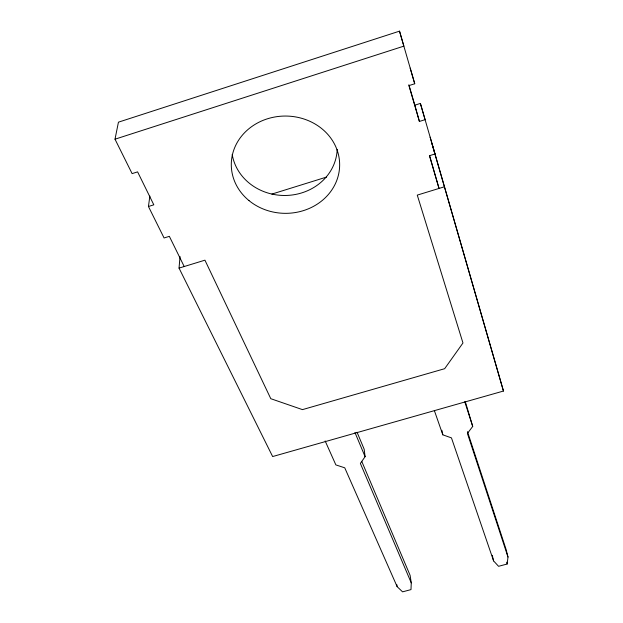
<?xml version="1.0" encoding="UTF-8"?>
<svg xmlns="http://www.w3.org/2000/svg" width="623" height="623" viewBox="0 0 623 623"><rect width="100%" height="100%" fill="white"/><g stroke="black" fill="none" stroke-linecap="round" stroke-linejoin="round"><path stroke-width="0.93" d="M361.737 461.332L410.098 575.325L411.258 582.871L410.993 589.607L402.567 591.85L397.131 586.64L344.753 467.818L335.859 464.898L325.151 440.952M430.143 137.2L503.462 391.042L272.648 456.55L179.042 268.108L180.024 256.52M434.363 410.573L442.821 434.831L451.457 437.883L493.587 560.902L498.564 566.307L507.161 564.017L507.994 557.063L506.141 549.626L467.484 431.638M184.206 266.527L169.347 236.343L164.075 237.978L148.445 206.509L149.855 196.089M115.006 139.194L118.44 122.17L399.514 31.15L403.875 46.133L115.006 139.194L132.107 173.615L137.597 171.87L153.819 204.819L148.445 206.509M357.065 432.253L364.167 449.238L365.101 456.675L360.367 463.442L411.258 582.871M465.35 401.796L472.717 426.428L467.414 433.413L507.994 557.063M399.514 31.15L414.739 83.755L408.922 85.608L419.411 121.446L425.104 119.663L420.385 103.426L414.848 105.17L419.411 121.446M271.885 194.08L326.53 177.08M179.042 268.108L204.936 260.173L270.787 398.697L302.459 409.623L444.658 368.699L462.967 342.985L417.27 195.108L444.479 186.768M354.946 432.494L365.101 456.675M464.758 401.718L472.717 426.428M408.875 84.759L414.848 105.17M429.574 155.501L439.028 188.442L429.442 155.695L435.01 153.967L420.385 103.426M410.183 68.109L414.739 83.755M503.462 391.042L432.121 144.217M506.701 562.156L507.161 564.017M492.279 555.319L493.587 560.902M441.855 430.252L442.821 434.831M396.867 584.748L397.131 586.64M337.183 149.388A52.791 47.901 1.3 0 1 287.421 195.412A52.791 47.901 1.3 0 1 232.2 154.395M249.005 200.606A54.178 48.641 0.5 0 0 338.406 175.156A54.178 48.641 0.5 0 0 269.011 118.323A54.178 48.641 0.5 0 0 249.005 200.606"/></g></svg>
